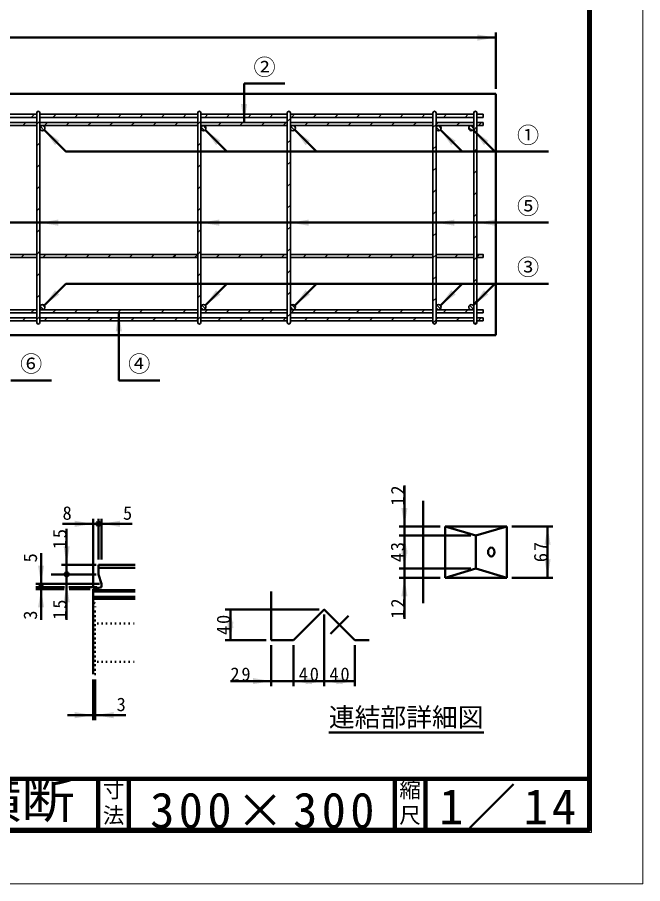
# Model space of a CAD drawing. Units: millimetres, scale not verified, with parts at other scales. Extents: x -2102 to 2102, y -1485 to 1485.
# Drawn here: x 879 to 2102, y -1485 to 208 of the extents above; entities that cross this region are included whole.
import ezdxf
from ezdxf.enums import TextEntityAlignment as Align

# ---------------------------------------------------------------- set-up
doc = ezdxf.new("R2010")
doc.units = ezdxf.units.MM
doc.header["$LTSCALE"] = 5
doc.linetypes.add('DOTTED', pattern=[1.75, 0.25, -1.5])
doc.linetypes.add('LONG_DASHED_DOTTED', pattern=[15.25, 12, -1.5, 0.25, -1.5])
doc.layers.add('0-0_V-nasSTD', color=7, linetype='Continuous', lineweight=35)
doc.layers.add('0-1_0', color=7, linetype='Continuous', lineweight=50)
doc.styles.add('ＭＳ ゴシック', font='')
doc.styles.get('ＭＳ ゴシック').set_extended_font_data('MS Gothic')

msp = doc.modelspace()

# ---------------------------------------------------------------- linework, layer by layer
at = {"layer": '0-0_V-nasSTD', "lineweight": 50}
for p, q in [((1322.814, 78.89), (1322.814, 2.89)), ((1322.814, 78.89), (1402.814, 78.89)), ((1289.276, -54.072), (1246.849, -11.645)), ((1464.276, -54.072), (1421.849, -11.645)), ((1749.276, -54.072), (1706.849, -11.645)), ((1813.276, -54.072), (1770.849, -11.645)), ((1918.314, -192.86), (815.314, -192.86)), ((974.276, -312.148), (931.849, -354.574)), ((1918.314, -312.148), (974.276, -312.148)), ((1289.276, -312.148), (1246.849, -354.574)), ((1464.276, -312.148), (1421.849, -354.574)), ((1749.276, -312.148), (1706.849, -354.574)), ((1813.276, -312.148), (1770.849, -354.574)), ((1077.814, -501.11), (1077.814, -369.11)), ((1029.726, -861.573), (1033.726, -861.573)), ((1029.726, -880.323), (1033.726, -880.323)), ((979.726, -905.323), (1035.726, -905.323)), ((980.726, -909.073), (1021.726, -909.073)), ((1027.726, -909.073), (1043.976, -905.323)), ((1029.726, -899.073), (1039.976, -899.073))]:
    msp.add_line(p, q, dxfattribs=at)
at = {"layer": '0-0_V-nasSTD'}
for p, q in [((815.314, 18.89), (917.314, 18.89)), ((906.599, 12.89), (912.599, 18.89)), ((917.314, 21.89), (917.314, -388.11)), ((923.314, 21.89), (923.314, -388.11)), ((923.314, 18.89), (1232.314, 18.89)), ((949.026, 12.89), (955.026, 18.89)), ((991.452, 12.89), (997.452, 18.89)), ((1033.879, 12.89), (1039.879, 18.89)), ((1076.305, 12.89), (1082.305, 18.89)), ((1118.731, 12.89), (1124.731, 18.89)), ((1161.158, 12.89), (1167.158, 18.89)), ((1203.584, 12.89), (1209.584, 18.89)), ((1232.314, 21.89), (1232.314, -388.11)), ((1238.314, 21.89), (1238.314, -388.11)), ((1238.314, 18.89), (1407.314, 18.89)), ((1246.011, 12.89), (1252.011, 18.89)), ((1288.437, 12.89), (1294.437, 18.89)), ((1330.864, 12.89), (1336.864, 18.89)), ((1373.29, 12.89), (1379.29, 18.89)), ((1407.314, 21.89), (1407.314, -388.11)), ((1413.314, 21.89), (1413.314, -388.11)), ((1413.314, 18.89), (1692.314, 18.89)), ((1421.716, 18.89), (1415.716, 12.89)), ((1464.143, 18.89), (1458.143, 12.89)), ((1500.569, 12.89), (1506.569, 18.89)), ((1542.996, 12.89), (1548.996, 18.89)), ((1585.422, 12.89), (1591.422, 18.89)), ((1627.848, 12.89), (1633.848, 18.89)), ((1670.275, 12.89), (1676.275, 18.89)), ((1692.314, 21.89), (1692.314, -388.11)), ((1698.314, 21.89), (1698.314, -388.11)), ((1698.314, 18.89), (1772.314, 18.89)), ((1712.701, 12.89), (1718.701, 18.89)), ((1755.128, 12.89), (1761.128, 18.89)), ((1772.314, 21.89), (1772.314, -388.11)), ((1778.314, 21.89), (1778.314, -388.11)), ((815.314, 12.89), (917.314, 12.89)), ((815.314, 2.89), (917.314, 2.89)), ((890.099, -3.11), (896.099, 2.89)), ((923.314, 5.693), (917.314, -0.307)), ((923.314, 12.89), (1232.314, 12.89)), ((923.314, 2.89), (1232.314, 2.89)), ((938.526, 2.89), (932.526, -3.11)), ((974.952, -3.11), (980.952, 2.89)), ((1017.379, -3.11), (1023.379, 2.89)), ((1059.805, -3.11), (1065.805, 2.89)), ((1102.231, -3.11), (1108.231, 2.89)), ((1144.658, -3.11), (1150.658, 2.89)), ((1187.084, -3.11), (1193.084, 2.89)), ((1238.314, 5.693), (1232.314, -0.307)), ((1238.314, 12.89), (1407.314, 12.89)), ((1238.314, 2.89), (1407.314, 2.89)), ((1271.937, -3.11), (1277.937, 2.89)), ((1314.364, -3.11), (1320.364, 2.89)), ((1356.79, -3.11), (1362.79, 2.89)), ((1399.216, -3.11), (1405.216, 2.89)), ((1413.314, 10.987), (1407.314, 4.987)), ((1413.314, 12.89), (1692.314, 12.89)), ((1413.314, 2.89), (1692.314, 2.89)), ((1441.643, -3.11), (1447.643, 2.89)), ((1484.069, -3.11), (1490.069, 2.89)), ((1526.496, -3.11), (1532.496, 2.89)), ((1568.922, -3.11), (1574.922, 2.89)), ((1611.348, -3.11), (1617.348, 2.89)), ((1653.775, -3.11), (1659.775, 2.89)), ((1698.314, 12.89), (1772.314, 12.89)), ((1772.314, 2.89), (1698.314, 2.89)), ((1702.201, 2.89), (1698.314, -0.997)), ((1738.628, -3.11), (1744.628, 2.89)), ((1778.314, 12.89), (1790.314, 12.89)), ((1781.054, -3.11), (1787.054, 2.89)), ((917.314, -3.11), (815.314, -3.11)), ((1232.314, -3.11), (923.314, -3.11)), ((924.401, -4.996), (931.427, -12.022)), ((929.817, -3.341), (933.082, -6.606)), ((1229.511, -3.11), (1232.314, -0.307)), ((1407.314, -3.11), (1238.314, -3.11)), ((1238.743, -6.084), (1245.34, -12.681)), ((1242.86, -3.13), (1248.293, -8.563)), ((1692.314, -3.11), (1413.314, -3.11)), ((1414.415, -4.979), (1421.444, -12.008)), ((1419.863, -3.356), (1423.068, -6.561)), ((1698.314, -0.997), (1692.314, -6.997)), ((1772.314, -3.11), (1698.314, -3.11)), ((1698.632, -6.354), (1705.07, -12.791)), ((1702.522, -3.173), (1708.251, -8.901)), ((1762.54, -6.622), (1768.801, -12.883)), ((1766.22, -3.231), (1772.193, -9.203)), ((1778.314, -5.85), (1772.314, -11.85)), ((1778.314, -3.11), (1790.314, -3.11)), ((1413.314, -31.439), (1407.314, -37.439)), ((923.314, -36.733), (917.314, -42.733)), ((1238.314, -36.733), (1232.314, -42.733)), ((1698.314, -43.424), (1692.314, -49.424)), ((1778.314, -48.277), (1772.314, -54.277)), ((923.314, -79.16), (917.314, -85.16)), ((1238.314, -79.16), (1232.314, -85.16)), ((1413.314, -73.865), (1407.314, -79.865)), ((1698.314, -85.85), (1692.314, -91.85)), ((1778.314, -90.703), (1772.314, -96.703)), ((1413.314, -116.292), (1407.314, -122.292)), ((923.314, -121.586), (917.314, -127.586)), ((1238.314, -121.586), (1232.314, -127.586)), ((1698.314, -128.277), (1692.314, -134.277)), ((1778.314, -133.129), (1772.314, -139.129)), ((923.314, -164.013), (917.314, -170.013)), ((1238.314, -164.013), (1232.314, -170.013)), ((1413.314, -158.718), (1407.314, -164.718)), ((1698.314, -170.703), (1692.314, -176.703)), ((1778.314, -175.556), (1772.314, -181.556)), ((1413.314, -201.145), (1407.314, -207.145)), ((923.314, -206.439), (917.314, -212.439)), ((1238.314, -206.439), (1232.314, -212.439)), ((1698.314, -213.129), (1692.314, -219.129)), ((1772.314, -223.982), (1778.314, -217.982)), ((923.314, -248.865), (917.314, -254.865)), ((1238.314, -248.865), (1232.314, -254.865)), ((1413.314, -243.571), (1407.314, -249.571)), ((815.314, -255.11), (917.314, -255.11)), ((815.314, -261.11), (917.314, -261.11)), ((886.658, -261.11), (892.658, -255.11)), ((923.314, -255.11), (1232.314, -255.11)), ((923.314, -261.11), (1232.314, -261.11)), ((935.084, -255.11), (929.084, -261.11)), ((971.511, -261.11), (977.511, -255.11)), ((1013.937, -261.11), (1019.937, -255.11)), ((1056.364, -261.11), (1062.364, -255.11)), ((1098.79, -261.11), (1104.79, -255.11)), ((1141.216, -261.11), (1147.216, -255.11)), ((1183.643, -261.11), (1188.426, -256.327)), ((1189.643, -255.11), (1188.426, -256.327)), ((1226.069, -261.11), (1232.069, -255.11)), ((1238.314, -255.11), (1407.314, -255.11)), ((1238.314, -261.11), (1407.314, -261.11)), ((1268.496, -261.11), (1274.496, -255.11)), ((1310.922, -261.11), (1316.922, -255.11)), ((1353.348, -261.11), (1359.348, -255.11)), ((1395.775, -261.11), (1401.775, -255.11)), ((1413.314, -255.11), (1692.314, -255.11)), ((1413.314, -261.11), (1692.314, -261.11)), ((1444.201, -255.11), (1438.201, -261.11)), ((1480.628, -261.11), (1486.628, -255.11)), ((1523.054, -261.11), (1529.054, -255.11)), ((1565.48, -261.11), (1571.48, -255.11)), ((1607.907, -261.11), (1613.907, -255.11)), ((1650.333, -261.11), (1656.333, -255.11)), ((1692.314, -261.556), (1698.314, -255.556)), ((1698.314, -255.11), (1772.314, -255.11)), ((1698.314, -255.556), (1698.76, -255.11)), ((1698.314, -261.11), (1772.314, -261.11)), ((1735.186, -261.11), (1741.186, -255.11)), ((1772.314, -266.409), (1778.314, -260.409)), ((1778.314, -260.409), (1783.612, -255.11)), ((1778.314, -261.11), (1790.314, -261.11)), ((1413.314, -285.997), (1407.314, -291.997)), ((923.314, -291.292), (917.314, -297.292)), ((1238.314, -291.292), (1232.314, -297.292)), ((1692.314, -303.982), (1698.314, -297.982)), ((1772.314, -308.835), (1778.314, -302.835)), ((923.314, -333.718), (917.314, -339.718)), ((1238.314, -333.718), (1232.314, -339.718)), ((1413.314, -328.424), (1407.314, -334.424)), ((928.162, -353.112), (933.311, -358.262)), ((1240.298, -354.121), (1247.302, -361.125)), ((1416.431, -353.478), (1422.946, -359.992)), ((1692.314, -346.409), (1698.314, -340.409)), ((1700.087, -354.291), (1707.133, -361.337)), ((1763.896, -354.46), (1770.963, -361.527)), ((1772.314, -351.261), (1778.314, -345.261)), ((815.314, -363.11), (917.314, -363.11)), ((917.314, -369.11), (815.314, -369.11)), ((905.937, -369.11), (911.937, -363.11)), ((923.314, -363.11), (1232.314, -363.11)), ((1232.314, -369.11), (923.314, -369.11)), ((923.845, -355.866), (930.557, -362.578)), ((948.364, -369.11), (954.364, -363.11)), ((990.79, -369.11), (996.79, -363.11)), ((1033.216, -369.11), (1039.216, -363.11)), ((1075.643, -369.11), (1081.643, -363.11)), ((1118.069, -369.11), (1124.069, -363.11)), ((1160.496, -369.11), (1166.496, -363.11)), ((1202.922, -369.11), (1208.922, -363.11)), ((1238.314, -363.11), (1407.314, -363.11)), ((1407.314, -369.11), (1238.314, -369.11)), ((1238.475, -359.369), (1242.054, -362.949)), ((1245.348, -369.11), (1251.348, -363.11)), ((1287.775, -369.11), (1293.775, -363.11)), ((1330.201, -369.11), (1336.201, -363.11)), ((1372.628, -369.11), (1378.628, -363.11)), ((1413.314, -370.85), (1407.314, -376.85)), ((1413.314, -363.11), (1692.314, -363.11)), ((1692.314, -369.11), (1413.314, -369.11)), ((1413.354, -357.472), (1418.951, -363.069)), ((1415.054, -369.11), (1421.054, -363.11)), ((1457.48, -369.11), (1463.48, -363.11)), ((1499.907, -369.11), (1505.907, -363.11)), ((1542.333, -369.11), (1548.333, -363.11)), ((1584.76, -369.11), (1590.76, -363.11)), ((1627.186, -369.11), (1633.186, -363.11)), ((1669.612, -369.11), (1675.612, -363.11)), ((1772.314, -363.11), (1698.314, -363.11)), ((1772.314, -369.11), (1698.314, -369.11)), ((1698.658, -359.933), (1701.491, -362.766)), ((1712.039, -369.11), (1718.039, -363.11)), ((1754.465, -369.11), (1760.465, -363.11)), ((1762.996, -360.631), (1764.792, -362.427)), ((1778.314, -369.11), (1790.314, -369.11)), ((815.314, -379.11), (917.314, -379.11)), ((815.314, -385.11), (917.314, -385.11)), ((889.437, -385.11), (895.437, -379.11)), ((923.314, -376.145), (917.314, -382.145)), ((923.314, -379.11), (1232.314, -379.11)), ((923.314, -385.11), (1232.314, -385.11)), ((937.864, -379.11), (931.864, -385.11)), ((974.29, -385.11), (980.29, -379.11)), ((1016.716, -385.11), (1022.716, -379.11)), ((1059.143, -385.11), (1065.143, -379.11)), ((1101.569, -385.11), (1107.569, -379.11)), ((1143.996, -385.11), (1149.996, -379.11)), ((1186.422, -385.11), (1192.422, -379.11)), ((1228.848, -385.11), (1232.314, -381.644)), ((1238.314, -376.145), (1232.314, -382.145)), ((1238.314, -379.11), (1407.314, -379.11)), ((1238.314, -385.11), (1407.314, -385.11)), ((1277.275, -379.11), (1271.275, -385.11)), ((1319.701, -379.11), (1313.701, -385.11)), ((1356.128, -385.11), (1362.128, -379.11)), ((1398.554, -385.11), (1404.554, -379.11)), ((1413.314, -379.11), (1692.314, -379.11)), ((1413.314, -385.11), (1692.314, -385.11)), ((1440.98, -385.11), (1446.98, -379.11)), ((1483.407, -385.11), (1489.407, -379.11)), ((1525.833, -385.11), (1531.833, -379.11)), ((1568.26, -385.11), (1574.26, -379.11)), ((1610.686, -385.11), (1616.686, -379.11)), ((1653.112, -385.11), (1659.112, -379.11)), ((1692.386, -388.763), (1698.314, -382.835)), ((1698.314, -379.11), (1772.314, -379.11)), ((1698.314, -382.335), (1701.539, -379.11)), ((1698.314, -385.11), (1772.314, -385.11)), ((1737.965, -385.11), (1743.965, -379.11)), ((1774.918, -391.084), (1778.314, -387.688)), ((1778.314, -385.11), (1790.314, -385.11)), ((1780.392, -385.11), (1786.392, -379.11))]:
    msp.add_line(p, q, dxfattribs=at)
at = {"layer": '0-0_V-nasSTD', "lineweight": 100}
for p, q in [((1037.5, -1280), (1037.5, -1380)), ((1097.5, -1280), (1097.5, -1380)), ((1617.5, -1280), (1617.5, -1380)), ((1677.5, -1280), (1677.5, -1380))]:
    msp.add_line(p, q, dxfattribs=at)
at = {"layer": '0-0_V-nasSTD', "lineweight": 18}
for points in [[(-2102.5, -1485), (-2102.5, 1485), (2102.5, 1485), (2102.5, -1485)], [(-2002.5, -1385), (-2002.5, 1385), (2002.5, 1385), (2002.5, -1385)]]:
    msp.add_lwpolyline(points, close=True, dxfattribs=at)
at = {"layer": '0-0_V-nasSTD', "lineweight": 100}
msp.add_lwpolyline([(-1997.5, 1380), (-1997.5, -1380), (1997.5, -1380), (1997.5, 1380)], close=True, dxfattribs=at)
at = {"layer": '0-0_V-nasSTD'}
for points in [[(1778.314, 18.89), (1790.314, 18.89), (1790.314, 12.89)], [(1778.314, 2.89), (1790.314, 2.89), (1790.314, -3.11)], [(1778.314, -255.11), (1790.314, -255.11), (1790.314, -261.11)], [(1778.314, -363.11), (1790.314, -363.11), (1790.314, -369.11)], [(1778.314, -379.11), (1790.314, -379.11), (1790.314, -385.11)]]:
    msp.add_lwpolyline(points, dxfattribs=at)
at = {"layer": '0-0_V-nasSTD', "lineweight": 50}
for points in [[(1918.314, -54.072), (974.276, -54.072), (931.849, -11.645)], [(1037.726, -861.573), (1037.726, -880.323), (1043.976, -899.073), (1043.976, -905.323)]]:
    msp.add_lwpolyline(points, dxfattribs=at)
at = {"layer": '0-0_V-nasSTD'}
for centre in [(928.314, -8.11), (1243.314, -8.11), (1418.314, -8.11), (1703.314, -8.11), (1767.314, -8.11), (928.314, -358.11), (1243.314, -358.11), (1418.314, -358.11), (1703.314, -358.11), (1767.314, -358.11)]:
    msp.add_circle(centre, 5, dxfattribs=at)
at = {"layer": '0-0_V-nasSTD', "lineweight": 50}
for centre in [(1037.726, -781.573), (975.726, -880.323), (925.726, -905.323)]:
    msp.add_circle(centre, 4, dxfattribs=at)
at = {"layer": '0-0_V-nasSTD'}
for centre, start, end in [((920.314, 21.89), 0, 180), ((1235.314, 21.89), 0, 180), ((1410.314, 21.89), 0, 180), ((1695.314, 21.89), 0, 180), ((1775.314, 21.89), 0, 180), ((920.314, -388.11), 180, 0), ((1235.314, -388.11), 180, 0), ((1410.314, -388.11), 180, 0), ((1695.314, -388.11), 180, 0), ((1775.314, -388.11), 180, 0)]:
    msp.add_arc(centre, 3, start, end, dxfattribs=at)
for points in [[(1779.314, 162.89), (1779.314, 174.89), (1815.314, 168.89)], [(1316.814, 38.89), (1322.814, 2.89), (1328.814, 38.89)], [(931.849, -11.645), (953.062, -41.344), (961.548, -32.859)], [(1246.849, -11.645), (1268.062, -41.344), (1276.548, -32.859)], [(1421.849, -11.645), (1443.062, -41.344), (1451.548, -32.859)], [(1706.849, -11.645), (1728.062, -41.344), (1736.548, -32.859)], [(1770.849, -11.645), (1792.062, -41.344), (1800.548, -32.859)], [(923.314, -192.86), (959.314, -198.86), (959.314, -186.86)], [(1238.314, -192.86), (1274.314, -198.86), (1274.314, -186.86)], [(1413.314, -192.86), (1449.314, -198.86), (1449.314, -186.86)], [(1698.314, -192.86), (1734.314, -198.86), (1734.314, -186.86)], [(1778.314, -192.86), (1814.314, -198.86), (1814.314, -186.86)], [(931.849, -354.574), (953.062, -324.876), (961.548, -333.361)], [(1246.849, -354.574), (1268.062, -324.876), (1276.548, -333.361)], [(1421.849, -354.574), (1443.062, -324.876), (1451.548, -333.361)], [(1706.849, -354.574), (1728.062, -324.876), (1736.548, -333.361)], [(1770.849, -354.574), (1792.062, -324.876), (1800.548, -333.361)], [(1071.814, -405.11), (1077.814, -369.11), (1083.814, -405.11)], [(1630.444, -750.498), (1636.444, -786.498), (1642.444, -750.498)], [(991.726, -787.573), (991.726, -775.573), (1027.726, -781.573)], [(1043.976, -781.573), (1079.976, -787.573), (1079.976, -775.573)], [(1910.444, -822.498), (1916.444, -786.498), (1922.444, -822.498)], [(1630.444, -840.498), (1636.444, -804.498), (1642.444, -840.498)], [(969.726, -825.573), (975.726, -861.573), (981.726, -825.573)], [(1630.444, -832.998), (1636.444, -868.998), (1642.444, -832.998)], [(919.726, -863.073), (925.726, -899.073), (931.726, -863.073)], [(1910.444, -850.998), (1916.444, -886.998), (1922.444, -850.998)], [(1630.444, -922.998), (1636.444, -886.998), (1642.444, -922.998)], [(919.726, -945.073), (925.726, -909.073), (931.726, -945.073)], [(969.726, -935.073), (975.726, -899.073), (981.726, -935.073)], [(1290.025, -985.071), (1296.025, -949.071), (1302.025, -985.071)], [(1290.025, -973.071), (1296.025, -1009.071), (1302.025, -973.071)], [(1340.025, -1095.071), (1340.025, -1083.071), (1376.025, -1089.071)], [(1419.525, -1089.071), (1455.525, -1095.071), (1455.525, -1083.071)], [(1443.525, -1095.071), (1443.525, -1083.071), (1479.525, -1089.071)], [(1479.525, -1089.071), (1515.525, -1095.071), (1515.525, -1083.071)], [(1503.525, -1095.071), (1503.525, -1083.071), (1539.525, -1089.071)], [(991.726, -1161.624), (991.726, -1149.624), (1027.726, -1155.624)], [(1031.476, -1155.624), (1067.476, -1161.624), (1067.476, -1149.624)]]:
    msp.add_solid(points, dxfattribs=at)
at = {"layer": '0-1_0'}
for p, q in [((1815.314, 68.89), (1815.314, 178.89)), ((-184.686, 168.89), (1815.314, 168.89)), ((-176.686, 58.89), (1815.314, 58.89)), ((1815.314, 58.89), (1815.314, -413.11)), ((-184.686, -413.11), (1815.314, -413.11)), ((866.314, -501.11), (946.314, -501.11)), ((1077.814, -501.11), (1157.814, -501.11)), ((1636.444, -706.498), (1636.444, -786.498)), ((1672.944, -736.748), (1672.944, -936.748)), ((1027.726, -771.573), (1027.726, -903.573)), ((1037.726, -771.573), (1037.726, -851.573)), ((1043.976, -771.573), (1043.976, -851.573)), ((967.726, -781.573), (1027.726, -781.573)), ((975.726, -791.573), (975.726, -861.573)), ((1027.726, -781.573), (1037.726, -781.573)), ((1037.726, -781.573), (1043.976, -781.573)), ((1103.976, -781.573), (1043.976, -781.573)), ((1706.444, -786.498), (1626.444, -786.498)), ((1636.444, -804.498), (1636.444, -786.498)), ((1716.444, -786.498), (1716.444, -886.998)), ((1716.444, -786.498), (1836.444, -786.498)), ((1836.444, -786.498), (1836.444, -886.998)), ((1846.444, -786.498), (1926.444, -786.498)), ((1916.444, -886.998), (1916.444, -786.498)), ((1766.444, -804.498), (1626.444, -804.498)), ((1636.444, -868.998), (1636.444, -804.498)), ((1776.444, -804.498), (1776.444, -868.998)), ((925.726, -839.073), (925.726, -899.073)), ((1025.726, -861.573), (965.726, -861.573)), ((975.726, -861.573), (975.726, -880.323)), ((1037.726, -861.573), (1109.867, -861.573)), ((1025.726, -880.323), (945.726, -880.323)), ((975.726, -880.323), (975.726, -899.073)), ((1037.726, -867.823), (1109.867, -867.823)), ((1766.444, -868.998), (1626.444, -868.998)), ((1636.444, -886.998), (1636.444, -868.998)), ((1706.444, -886.998), (1626.444, -886.998)), ((1636.444, -966.998), (1636.444, -886.998)), ((1716.444, -886.998), (1836.444, -886.998)), ((1846.444, -886.998), (1926.444, -886.998)), ((1025.726, -899.073), (915.726, -899.073)), ((971.726, -905.323), (915.726, -905.323)), ((970.726, -909.073), (915.726, -909.073)), ((925.726, -899.073), (925.726, -905.323)), ((925.726, -905.323), (925.726, -909.073)), ((925.726, -969.073), (925.726, -909.073)), ((975.726, -969.073), (975.726, -899.073)), ((1027.726, -1075.624), (1027.726, -909.073)), ((1027.726, -911.554), (1109.867, -911.554)), ((1027.726, -914.073), (1109.867, -914.073)), ((1376.025, -914.071), (1376.025, -1009.071)), ((1027.726, -924.073), (1109.867, -924.073)), ((1027.726, -928.271), (1109.867, -928.271)), ((1469.525, -949.071), (1286.025, -949.071)), ((1296.025, -1009.071), (1296.025, -949.071)), ((1479.525, -959.071), (1479.525, -1099.071)), ((1366.025, -1009.071), (1286.025, -1009.071)), ((1376.025, -1009.071), (1419.525, -1009.071)), ((1539.525, -1009.071), (1567.525, -1009.071)), ((1376.025, -1019.071), (1376.025, -1099.071)), ((1419.525, -1019.071), (1419.525, -1099.071)), ((1539.525, -1019.071), (1539.525, -1099.071)), ((1027.726, -1085.624), (1027.726, -1165.624)), ((1031.476, -1085.624), (1031.476, -1165.624)), ((1296.025, -1089.071), (1376.025, -1089.071)), ((1376.025, -1089.071), (1419.525, -1089.071)), ((977.726, -1155.624), (1027.726, -1155.624)), ((1027.726, -1155.624), (1031.476, -1155.624)), ((1091.476, -1155.624), (1031.476, -1155.624)), ((1488.687, -1189.314), (1792.095, -1189.314))]:
    msp.add_line(p, q, dxfattribs=at)
at = {"layer": '0-1_0', "linetype": 'DOTTED'}
for p, q in [((1031.476, -936.573), (1027.726, -934.073)), ((1031.476, -1075.624), (1031.476, -936.573)), ((1027.726, -964.073), (1031.476, -961.573)), ((1027.726, -976.573), (1109.867, -976.573)), ((1027.726, -1051.573), (1109.867, -1051.573))]:
    msp.add_line(p, q, dxfattribs=at)
at = {"layer": '0-1_0', "linetype": 'LONG_DASHED_DOTTED'}
msp.add_line((1491.847, -996.748), (1527.203, -961.393), dxfattribs=at)
at = {"layer": '0-1_0', "lineweight": 100}
msp.add_line((-1997.5, -1280), (1997.5, -1280), dxfattribs=at)
at = {"layer": '0-1_0'}
for points in [[(1716.444, -786.498), (1776.444, -804.498), (1836.444, -786.498)], [(1716.444, -886.998), (1776.444, -868.998), (1836.444, -886.998)], [(1419.525, -1009.071), (1479.525, -949.071), (1539.525, -1009.071)], [(1419.525, -1089.071), (1479.525, -1089.071), (1539.525, -1089.071)]]:
    msp.add_lwpolyline(points, dxfattribs=at)
msp.add_ellipse((1806.444, -836.748), major_axis=(0, 9), ratio=0.707107, dxfattribs=at)

# ---------------------------------------------------------------- texts
at = {"layer": '0-0_V-nasSTD', "style": 'ＭＳ ゴシック'}
for s, height, p in [('②', 31.67, (1341.214, 85.89)), ('①', 31.67, (1856.714, -47.072)), ('⑤', 31.67, (1856.714, -185.86)), ('③', 31.67, (1856.714, -305.148)), ('⑥', 31.67, (884.714, -494.11)), ('④', 31.67, (1096.214, -494.11)), ('8', 26.39, (967.726, -781.573)), ('5', 26.39, (1085.976, -781.573)), ('3', 26.39, (1073.476, -1155.624)), ('連結部詳細図', 36.95, (1488.687, -1189.314)), ('寸', 30.79, (1046.482, -1326.001)), ('縮', 30.79, (1626.482, -1326.001)), ('法', 30.79, (1046.476, -1375.99)), ('尺', 30.79, (1626.476, -1375.99))]:
    msp.add_text(s, height=height, dxfattribs=at).set_placement(p, align=Align.BOTTOM_LEFT)
for s, p in [('5', (925.726, -857.073)), ('3', (925.726, -969.073))]:
    msp.add_text(s, height=26.39, rotation=90, dxfattribs=at).set_placement(p, align=Align.BOTTOM_LEFT)
at = {"layer": '0-0_V-nasSTD', "style": 'ＭＳ ゴシック', "width": 1.1}
msp.add_text('ユニロード 横断', height=69.65, dxfattribs=at).set_placement((208, -1377.53), align=Align.BOTTOM_LEFT)
at = {"layer": '0-0_V-nasSTD', "char_height": 26.39, "attachment_point": 7, "rotation": 90, "style": 'ＭＳ ゴシック'}
for s, insert in [('\\T1.2;12', (1636.444, -746.098)), ('\\T1.2;15', (975.726, -831.173)), ('\\T1.2;43', (1636.444, -856.548)), ('\\T1.2;67', (1916.444, -856.548)), ('\\T1.2;12', (1636.444, -966.998)), ('\\T1.2;15', (975.726, -969.073)), ('\\T1.2;40', (1296.025, -998.871))]:
    msp.add_mtext(s, dxfattribs=dict(at, insert=insert))
at = {"layer": '0-0_V-nasSTD', "attachment_point": 7, "style": 'ＭＳ ゴシック'}
for s, insert, char_height in [('\\T1.2;29', (1296.025, -1089.071), 26.39), ('\\T1.2;40', (1429.725, -1089.071), 26.39), ('\\T1.2;40', (1489.725, -1089.071), 26.39), ('\\T1.16;1／14', (1704.533, -1377.418), 69.65), ('\\T1.18;300×300', (1139.081, -1377.492), 69.65)]:
    msp.add_mtext(s, dxfattribs=dict(at, insert=insert, char_height=char_height))

doc.saveas('drawing.dxf')
